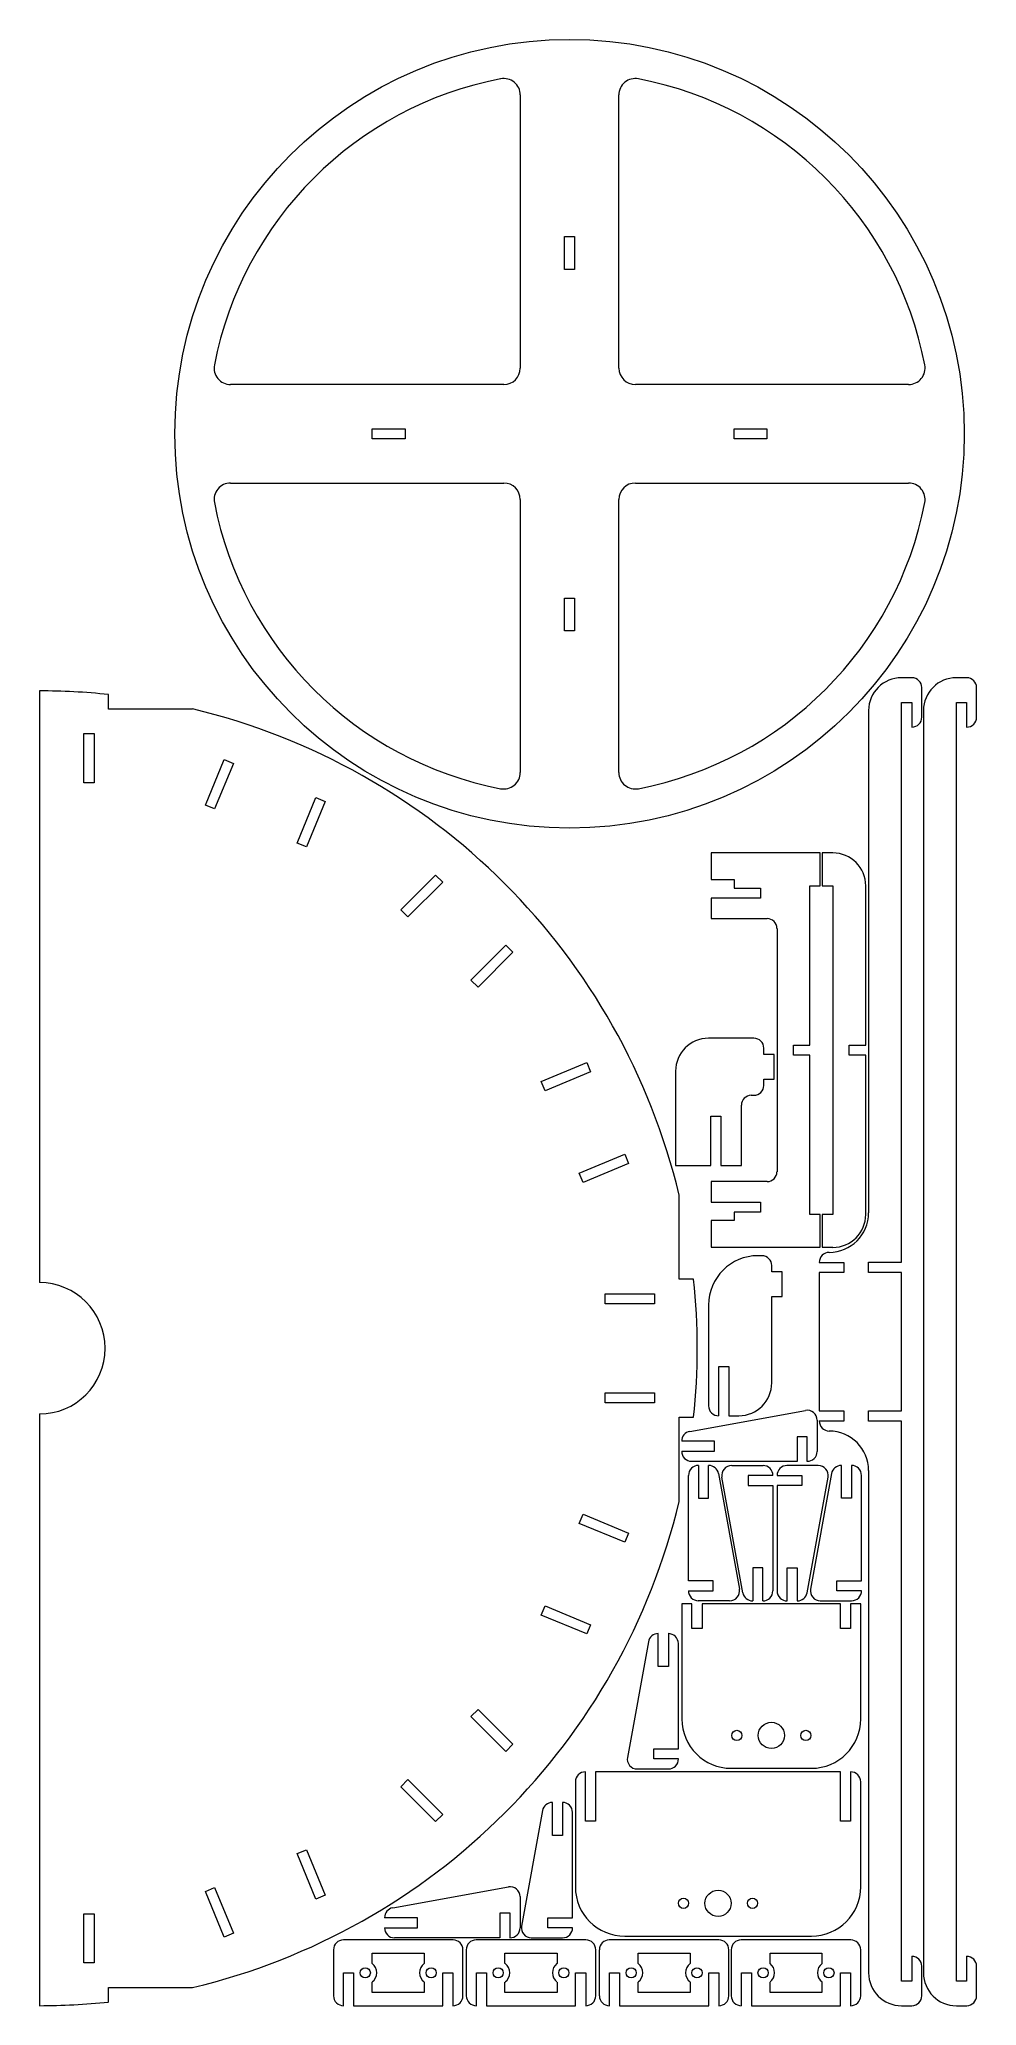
# Model space of a CAD drawing. Header units: inches. Extents: x 0 to 11.2, y 0 to 23.6.
import ezdxf

# ---------------------------------------------------------------- set-up
doc = ezdxf.new("R2010")
doc.units = ezdxf.units.IN
doc.header["$MEASUREMENT"] = 0
doc.layers.add('inside', color=3, linetype='Continuous', lineweight=0)
doc.layers.add('outside', color=6, linetype='Continuous', lineweight=0)

msp = doc.modelspace()

# ---------------------------------------------------------------- linework, layer by layer
at = {"layer": 'inside'}
for p, q in [((5.755, 22.886), (5.755, 19.615)), ((6.936, 19.615), (6.936, 22.886)), ((6.286, 21.19), (6.406, 21.19)), ((6.286, 20.797), (6.286, 21.19)), ((6.406, 21.19), (6.406, 20.797)), ((6.406, 20.797), (6.286, 20.797)), ((5.559, 19.419), (2.288, 19.419)), ((10.404, 19.419), (7.133, 19.419)), ((3.984, 18.768), (3.984, 18.888)), ((3.984, 18.888), (4.377, 18.888)), ((4.377, 18.888), (4.377, 18.768)), ((8.314, 18.768), (8.314, 18.888)), ((8.314, 18.888), (8.708, 18.888)), ((8.708, 18.888), (8.708, 18.768)), ((4.377, 18.768), (3.984, 18.768)), ((8.708, 18.768), (8.314, 18.768)), ((2.288, 18.238), (5.559, 18.238)), ((7.133, 18.238), (10.404, 18.238)), ((5.755, 18.041), (5.755, 14.77)), ((6.936, 14.77), (6.936, 18.041)), ((6.286, 16.466), (6.286, 16.86)), ((6.286, 16.86), (6.406, 16.86)), ((6.406, 16.86), (6.406, 16.466)), ((6.406, 16.466), (6.286, 16.466)), ((0.534, 15.236), (0.654, 15.236)), ((0.534, 14.646), (0.534, 15.236)), ((0.654, 15.236), (0.654, 14.646)), ((1.987, 14.381), (2.213, 14.926)), ((2.324, 14.88), (2.098, 14.335)), ((2.213, 14.926), (2.324, 14.88)), ((0.654, 14.646), (0.534, 14.646)), ((2.098, 14.335), (1.987, 14.381)), ((3.085, 13.926), (3.311, 14.472)), ((3.422, 14.425), (3.196, 13.88)), ((3.311, 14.472), (3.422, 14.425)), ((3.196, 13.88), (3.085, 13.926)), ((4.326, 13.125), (4.743, 13.542)), ((4.828, 13.457), (4.411, 13.04)), ((4.743, 13.542), (4.828, 13.457)), ((4.411, 13.04), (4.326, 13.125)), ((5.166, 12.285), (5.583, 12.702)), ((5.668, 12.617), (5.251, 12.2)), ((5.583, 12.702), (5.668, 12.617)), ((5.251, 12.2), (5.166, 12.285)), ((6.006, 11.07), (6.551, 11.296)), ((6.052, 10.959), (6.006, 11.07)), ((6.597, 11.185), (6.052, 10.959)), ((6.551, 11.296), (6.597, 11.185)), ((6.46, 9.972), (7.006, 10.198)), ((7.006, 10.198), (7.052, 10.087)), ((6.507, 9.861), (6.46, 9.972)), ((7.052, 10.087), (6.507, 9.861)), ((6.772, 8.408), (6.772, 8.528)), ((6.772, 8.528), (7.362, 8.528)), ((7.362, 8.528), (7.362, 8.408)), ((7.362, 8.408), (6.772, 8.408)), ((6.772, 7.22), (6.772, 7.34)), ((6.772, 7.34), (7.362, 7.34)), ((7.362, 7.34), (7.362, 7.22)), ((7.362, 7.22), (6.772, 7.22)), ((6.46, 5.776), (6.507, 5.887)), ((7.006, 5.55), (6.46, 5.776)), ((6.507, 5.887), (7.052, 5.661)), ((7.052, 5.661), (7.006, 5.55)), ((6.006, 4.678), (6.052, 4.789)), ((6.052, 4.789), (6.597, 4.563)), ((6.551, 4.452), (6.006, 4.678)), ((6.597, 4.563), (6.551, 4.452)), ((5.166, 3.463), (5.251, 3.548)), ((5.251, 3.548), (5.668, 3.131)), ((5.583, 3.046), (5.166, 3.463)), ((5.668, 3.131), (5.583, 3.046)), ((4.326, 2.623), (4.411, 2.708)), ((4.743, 2.206), (4.326, 2.623)), ((4.411, 2.708), (4.828, 2.291)), ((4.828, 2.291), (4.743, 2.206)), ((3.085, 1.822), (3.196, 1.868)), ((3.311, 1.277), (3.085, 1.822)), ((3.196, 1.868), (3.422, 1.323)), ((1.987, 1.367), (2.098, 1.414)), ((2.098, 1.414), (2.324, 0.868)), ((2.213, 0.822), (1.987, 1.367)), ((3.422, 1.323), (3.311, 1.277)), ((0.534, 0.512), (0.534, 1.102)), ((0.534, 1.102), (0.654, 1.102)), ((0.654, 1.102), (0.654, 0.512)), ((2.324, 0.868), (2.213, 0.822)), ((0.654, 0.512), (0.534, 0.512)), ((3.984, 0.63), (4.606, 0.63)), ((3.984, 0.504), (3.984, 0.63)), ((4.606, 0.63), (4.606, 0.504)), ((5.573, 0.63), (6.196, 0.63)), ((5.573, 0.504), (5.573, 0.63)), ((6.196, 0.63), (6.196, 0.504)), ((7.166, 0.63), (7.788, 0.63)), ((7.166, 0.504), (7.166, 0.63)), ((7.788, 0.63), (7.788, 0.504)), ((8.745, 0.63), (9.367, 0.63)), ((8.745, 0.504), (8.745, 0.63)), ((9.367, 0.63), (9.367, 0.504)), ((3.984, 0.157), (3.984, 0.283)), ((4.606, 0.283), (4.606, 0.157)), ((5.573, 0.157), (5.573, 0.283)), ((6.196, 0.283), (6.196, 0.157)), ((7.166, 0.157), (7.166, 0.283)), ((7.788, 0.283), (7.788, 0.157)), ((8.745, 0.157), (8.745, 0.283)), ((9.367, 0.283), (9.367, 0.157)), ((4.606, 0.157), (3.984, 0.157)), ((6.196, 0.157), (5.573, 0.157)), ((7.788, 0.157), (7.166, 0.157)), ((9.367, 0.157), (8.745, 0.157))]:
    msp.add_line(p, q, dxfattribs=at)
for centre, radius in [((8.347, 3.237), 0.061), ((8.761, 3.237), 0.157), ((9.174, 3.237), 0.061), ((7.709, 1.226), 0.061), ((8.123, 1.226), 0.157), ((8.536, 1.226), 0.061), ((3.901, 0.394), 0.061), ((4.689, 0.394), 0.061), ((5.491, 0.394), 0.061), ((6.278, 0.394), 0.061), ((7.083, 0.394), 0.061), ((7.871, 0.394), 0.061), ((8.662, 0.394), 0.061), ((9.45, 0.394), 0.061)]:
    msp.add_circle(centre, radius, dxfattribs=at)
for centre, radius, start, end in [((5.559, 22.886), 0.197, 0, 100.9806), ((7.133, 22.886), 0.197, 79.0194, 180), ((6.346, 18.828), 4.331, 100.9806, 169.0194), ((6.346, 18.828), 4.331, 10.9806, 79.0194), ((2.288, 19.615), 0.197, 169.0194, 270), ((5.559, 19.615), 0.197, 270, 0), ((7.133, 19.615), 0.197, 180, 270), ((10.404, 19.615), 0.197, 270, 10.9806), ((2.288, 18.041), 0.197, 90, 190.9806), ((5.559, 18.041), 0.197, 0, 90), ((7.133, 18.041), 0.197, 90, 180), ((10.404, 18.041), 0.197, 349.0194, 90), ((6.346, 18.828), 4.331, 190.9806, 259.0194), ((6.346, 18.828), 4.331, 280.9806, 349.0194), ((5.559, 14.77), 0.197, 259.0194, 0), ((7.133, 14.77), 0.197, 180, 280.9806), ((3.901, 0.394), 0.138, 306.8699, 53.1301), ((4.689, 0.394), 0.138, 126.8699, 233.1301), ((5.491, 0.394), 0.138, 306.8699, 53.1301), ((6.278, 0.394), 0.138, 126.8699, 233.1301), ((7.083, 0.394), 0.138, 306.8699, 53.1301), ((7.871, 0.394), 0.138, 126.8699, 233.1301), ((8.662, 0.394), 0.138, 306.8699, 53.1301), ((9.45, 0.394), 0.138, 126.8699, 233.1301)]:
    msp.add_arc(centre, radius, start, end, dxfattribs=at)
at = {"layer": 'outside'}
for p, q in [((10.444, 15.906), (10.319, 15.906)), ((10.562, 15.433), (10.562, 15.787)), ((11.1, 15.906), (10.975, 15.906)), ((11.218, 15.433), (11.218, 15.787)), ((0, 15.748), (0, 8.661)), ((0.827, 15.531), (0.827, 15.705)), ((10.319, 8.905), (10.319, 15.61)), ((10.319, 15.61), (10.444, 15.61)), ((10.444, 15.61), (10.444, 15.315)), ((10.977, 0.295), (10.977, 15.61)), ((10.977, 15.61), (11.098, 15.61)), ((11.098, 15.61), (11.098, 15.315)), ((1.834, 15.531), (0.827, 15.531)), ((9.925, 15.512), (9.925, 9.495)), ((10.581, 15.512), (10.581, 0.394)), ((9.347, 13.808), (8.041, 13.808)), ((8.041, 13.808), (8.041, 13.488)), ((9.347, 13.414), (9.347, 13.808)), ((9.496, 13.808), (9.371, 13.808)), ((9.371, 13.808), (9.371, 13.414)), ((8.041, 13.488), (8.317, 13.488)), ((8.317, 13.488), (8.317, 13.387)), ((8.632, 13.267), (8.041, 13.267)), ((8.041, 13.267), (8.041, 13.021)), ((8.317, 13.387), (8.632, 13.387)), ((8.632, 13.387), (8.632, 13.267)), ((9.222, 13.414), (9.347, 13.414)), ((9.222, 11.506), (9.222, 13.414)), ((9.371, 13.414), (9.496, 13.414)), ((9.496, 13.414), (9.496, 9.477)), ((9.89, 11.506), (9.89, 13.414)), ((8.041, 13.021), (8.71, 13.021)), ((8.829, 12.903), (8.829, 9.989)), ((8.553, 11.587), (8.008, 11.587)), ((8.671, 11.392), (8.671, 11.469)), ((8.796, 11.392), (8.671, 11.392)), ((8.796, 11.098), (8.796, 11.392)), ((9.025, 11.386), (9.025, 11.506)), ((9.025, 11.506), (9.222, 11.506)), ((9.222, 11.386), (9.025, 11.386)), ((9.222, 9.477), (9.222, 11.386)), ((9.693, 11.386), (9.693, 11.506)), ((9.693, 11.506), (9.89, 11.506)), ((9.89, 11.386), (9.693, 11.386)), ((9.89, 9.477), (9.89, 11.386)), ((7.615, 11.193), (7.615, 10.064)), ((8.671, 11.022), (8.671, 11.098)), ((8.671, 11.098), (8.796, 11.098)), ((8.52, 10.904), (8.553, 10.904)), ((8.035, 10.064), (8.035, 10.655)), ((8.035, 10.655), (8.156, 10.655)), ((8.156, 10.655), (8.156, 10.064)), ((8.402, 10.064), (8.402, 10.786)), ((7.615, 10.064), (8.035, 10.064)), ((8.156, 10.064), (8.402, 10.064)), ((7.657, 8.701), (7.657, 9.708)), ((8.71, 9.871), (8.041, 9.871)), ((8.041, 9.871), (8.041, 9.625)), ((8.041, 9.625), (8.632, 9.625)), ((8.632, 9.504), (8.317, 9.504)), ((8.317, 9.504), (8.317, 9.404)), ((8.632, 9.625), (8.632, 9.504)), ((9.347, 9.477), (9.222, 9.477)), ((9.347, 9.084), (9.347, 9.477)), ((9.496, 9.477), (9.371, 9.477)), ((9.371, 9.477), (9.371, 9.084)), ((8.317, 9.404), (8.041, 9.404)), ((8.041, 9.404), (8.041, 9.084)), ((8.041, 9.084), (9.347, 9.084)), ((8.648, 8.982), (8.601, 8.982)), ((9.371, 9.084), (9.496, 9.084)), ((8.766, 8.788), (8.766, 8.864)), ((8.891, 8.788), (8.766, 8.788)), ((8.891, 8.494), (8.891, 8.788)), ((9.335, 8.902), (9.63, 8.902)), ((9.63, 8.782), (9.335, 8.782)), ((9.335, 8.782), (9.335, 7.124)), ((9.63, 8.902), (9.63, 8.782)), ((9.925, 8.78), (9.925, 8.905)), ((9.925, 8.905), (10.319, 8.905)), ((10.319, 8.78), (9.925, 8.78)), ((10.319, 7.126), (10.319, 8.78)), ((7.83, 8.701), (7.657, 8.701)), ((8.766, 7.46), (8.766, 8.494)), ((8.766, 8.494), (8.891, 8.494)), ((8.01, 8.392), (8.01, 7.184)), ((8.131, 7.066), (8.131, 7.657)), ((8.131, 7.657), (8.251, 7.657)), ((8.251, 7.657), (8.251, 7.066)), ((0, 7.087), (0, 0)), ((7.785, 6.879), (9.17, 7.129)), ((8.251, 7.066), (8.372, 7.066)), ((9.335, 7.124), (9.63, 7.124)), ((9.63, 7.124), (9.63, 7.003)), ((9.925, 7.126), (10.319, 7.126)), ((9.925, 7.001), (9.925, 7.126)), ((7.657, 6.04), (7.657, 7.047)), ((7.657, 7.047), (7.83, 7.047)), ((9.309, 7.013), (9.309, 6.638)), ((9.63, 7.003), (9.335, 7.003)), ((10.319, 7.001), (9.925, 7.001)), ((10.319, 0.295), (10.319, 7.001)), ((8.082, 6.76), (7.688, 6.76)), ((7.688, 6.64), (8.082, 6.64)), ((8.082, 6.64), (8.082, 6.76)), ((9.189, 6.815), (9.068, 6.815)), ((9.068, 6.815), (9.068, 6.519)), ((9.189, 6.519), (9.189, 6.815)), ((9.068, 6.519), (7.806, 6.519)), ((7.889, 6.47), (7.889, 6.077)), ((8.01, 6.077), (8.01, 6.47)), ((8.128, 6.373), (8.378, 4.988)), ((8.286, 6.47), (8.661, 6.47)), ((9.323, 6.47), (8.948, 6.47)), ((9.481, 6.373), (9.231, 4.988)), ((9.6, 6.077), (9.6, 6.47)), ((9.72, 6.47), (9.72, 6.077)), ((9.925, 6.41), (9.925, 0.394)), ((7.769, 5.09), (7.769, 6.352)), ((8.42, 4.946), (8.17, 6.331)), ((8.779, 6.35), (8.484, 6.35)), ((8.484, 6.35), (8.484, 6.23)), ((8.484, 6.23), (8.779, 6.23)), ((8.779, 6.23), (8.779, 4.967)), ((8.83, 6.35), (9.125, 6.35)), ((9.125, 6.23), (8.83, 6.23)), ((8.83, 6.23), (8.83, 4.967)), ((9.125, 6.35), (9.125, 6.23)), ((9.189, 4.946), (9.439, 6.331)), ((9.84, 5.09), (9.84, 6.352)), ((7.889, 6.077), (8.01, 6.077)), ((9.72, 6.077), (9.6, 6.077)), ((8.538, 5.243), (8.538, 4.849)), ((8.659, 5.243), (8.538, 5.243)), ((8.659, 4.849), (8.659, 5.243)), ((8.95, 4.849), (8.95, 5.243)), ((8.95, 5.243), (9.071, 5.243)), ((9.071, 5.243), (9.071, 4.849)), ((8.064, 5.09), (7.769, 5.09)), ((7.769, 4.97), (8.064, 4.97)), ((8.064, 4.97), (8.064, 5.09)), ((9.545, 4.97), (9.545, 5.09)), ((9.545, 5.09), (9.84, 5.09)), ((9.84, 4.97), (9.545, 4.97)), ((7.811, 4.812), (7.691, 4.812)), ((7.691, 4.812), (7.691, 3.434)), ((7.811, 4.517), (7.811, 4.812)), ((8.262, 4.849), (7.887, 4.849)), ((9.59, 4.812), (7.931, 4.812)), ((7.931, 4.812), (7.931, 4.517)), ((9.347, 4.849), (9.722, 4.849)), ((9.59, 4.517), (9.59, 4.812)), ((9.83, 4.812), (9.71, 4.812)), ((9.71, 4.812), (9.71, 4.517)), ((9.83, 3.434), (9.83, 4.812)), ((7.931, 4.517), (7.811, 4.517)), ((9.71, 4.517), (9.59, 4.517)), ((7.289, 4.359), (7.039, 2.974)), ((7.408, 4.062), (7.408, 4.456)), ((7.528, 4.456), (7.528, 4.062)), ((7.648, 3.076), (7.648, 4.338)), ((7.528, 4.062), (7.408, 4.062)), ((7.353, 2.955), (7.353, 3.076)), ((7.353, 3.076), (7.648, 3.076)), ((7.155, 2.835), (7.53, 2.835)), ((7.648, 2.955), (7.353, 2.955)), ((8.281, 2.843), (9.24, 2.843)), ((6.415, 2.682), (6.415, 1.423)), ((6.536, 2.21), (6.536, 2.801)), ((9.59, 2.801), (6.656, 2.801)), ((6.656, 2.801), (6.656, 2.21)), ((9.59, 2.21), (9.59, 2.801)), ((9.71, 2.801), (9.71, 2.21)), ((9.83, 1.423), (9.83, 2.682)), ((6.14, 2.04), (6.14, 2.434)), ((6.26, 2.434), (6.26, 2.04)), ((6.022, 2.337), (5.772, 0.952)), ((6.381, 1.054), (6.381, 2.316)), ((6.656, 2.21), (6.536, 2.21)), ((9.71, 2.21), (9.59, 2.21)), ((6.26, 2.04), (6.14, 2.04)), ((4.229, 1.172), (5.614, 1.422)), ((5.753, 1.306), (5.753, 0.931)), ((4.526, 1.054), (4.132, 1.054)), ((4.526, 0.933), (4.526, 1.054)), ((5.633, 1.108), (5.512, 1.108)), ((5.512, 1.108), (5.512, 0.813)), ((5.633, 0.813), (5.633, 1.108)), ((6.086, 0.933), (6.086, 1.054)), ((6.086, 1.054), (6.381, 1.054)), ((4.952, 0.787), (3.639, 0.787)), ((4.132, 0.933), (4.526, 0.933)), ((5.512, 0.813), (4.25, 0.813)), ((6.541, 0.787), (5.228, 0.787)), ((5.888, 0.813), (6.263, 0.813)), ((6.381, 0.933), (6.086, 0.933)), ((8.134, 0.787), (6.821, 0.787)), ((7.006, 0.832), (9.24, 0.832)), ((9.712, 0.787), (8.399, 0.787)), ((3.52, 0.669), (3.52, 0.118)), ((5.07, 0.118), (5.07, 0.669)), ((5.11, 0.669), (5.11, 0.118)), ((6.659, 0.118), (6.659, 0.669)), ((6.702, 0.669), (6.702, 0.118)), ((8.252, 0.118), (8.252, 0.669)), ((8.281, 0.669), (8.281, 0.118)), ((9.83, 0.118), (9.83, 0.669)), ((10.444, 0.591), (10.444, 0.295)), ((10.562, 0.118), (10.562, 0.472)), ((11.098, 0.591), (11.098, 0.295)), ((11.218, 0.118), (11.218, 0.472)), ((3.641, 0), (3.641, 0.394)), ((3.641, 0.394), (3.761, 0.394)), ((3.761, 0.394), (3.761, 0)), ((4.829, 0), (4.829, 0.394)), ((4.829, 0.394), (4.949, 0.394)), ((4.949, 0.394), (4.949, 0)), ((5.23, 0), (5.23, 0.394)), ((5.23, 0.394), (5.351, 0.394)), ((5.351, 0.394), (5.351, 0)), ((6.418, 0), (6.418, 0.394)), ((6.418, 0.394), (6.539, 0.394)), ((6.539, 0.394), (6.539, 0)), ((6.823, 0), (6.823, 0.394)), ((6.823, 0.394), (6.943, 0.394)), ((6.943, 0.394), (6.943, 0)), ((8.011, 0), (8.011, 0.394)), ((8.011, 0.394), (8.131, 0.394)), ((8.131, 0.394), (8.131, 0)), ((8.402, 0), (8.402, 0.394)), ((8.402, 0.394), (8.522, 0.394)), ((8.522, 0.394), (8.522, 0)), ((9.59, 0), (9.59, 0.394)), ((9.59, 0.394), (9.71, 0.394)), ((9.71, 0.394), (9.71, 0)), ((10.444, 0.295), (10.319, 0.295)), ((11.098, 0.295), (10.977, 0.295)), ((0.827, 0.044), (0.827, 0.217)), ((0.827, 0.217), (1.834, 0.217)), ((10.319, 0), (10.444, 0)), ((10.975, 0), (11.1, 0)), ((3.761, 0), (4.829, 0)), ((5.351, 0), (6.418, 0)), ((6.943, 0), (8.011, 0)), ((8.522, 0), (9.59, 0))]:
    msp.add_line(p, q, dxfattribs=at)
msp.add_circle((6.346, 18.828), 4.724, dxfattribs=at)
for centre, radius, start, end in [((10.319, 15.512), 0.394, 90, 180), ((10.444, 15.787), 0.118, 0, 90), ((10.975, 15.512), 0.394, 90, 180), ((11.1, 15.787), 0.118, 0, 90), ((0, 7.874), 7.874, 83.9728, 90), ((0, 7.874), 7.874, 13.468, 76.532), ((10.444, 15.433), 0.118, 270, 360), ((11.1, 15.433), 0.118, 268.854, 0), ((9.496, 13.414), 0.394, 0, 90), ((8.71, 12.903), 0.118, 0, 90), ((8.008, 11.193), 0.394, 90, 180), ((8.553, 11.469), 0.118, 360, 90), ((8.52, 10.786), 0.118, 90, 180), ((8.553, 11.022), 0.118, 270, 0), ((8.71, 9.989), 0.118, 270, 0), ((9.453, 9.495), 0.472, 270, 360), ((9.496, 9.477), 0.394, 270, 360), ((8.601, 8.392), 0.591, 90, 180), ((8.648, 8.864), 0.118, 0, 90), ((9.453, 8.905), 0.118, 90, 181.146), ((0, 7.874), 0.787, 270, 90), ((0, 7.874), 7.874, 353.9728, 6.0272), ((8.372, 7.46), 0.394, 270, 0), ((8.128, 7.184), 0.118, 180, 271.146), ((9.191, 7.013), 0.118, 0, 100.2326), ((7.806, 6.763), 0.118, 100.2326, 181.146), ((9.453, 7.001), 0.118, 178.854, 270), ((9.453, 6.41), 0.472, 0, 90), ((7.806, 6.638), 0.118, 178.854, 270), ((9.191, 6.638), 0.118, 268.854, 0), ((7.887, 6.352), 0.118, 88.854, 180), ((8.012, 6.352), 0.118, 10.2326, 91.146), ((8.286, 6.352), 0.118, 90, 190.2326), ((8.661, 6.352), 0.118, 358.854, 90), ((8.948, 6.352), 0.118, 90, 181.146), ((9.323, 6.352), 0.118, 349.7674, 90), ((9.597, 6.352), 0.118, 88.854, 169.7674), ((9.722, 6.352), 0.118, 0, 91.146), ((0, 7.874), 7.874, 283.468, 346.532), ((7.887, 4.968), 0.118, 178.854, 270), ((8.262, 4.968), 0.118, 270, 10.2326), ((8.536, 4.967), 0.118, 190.2326, 271.146), ((8.661, 4.967), 0.118, 268.854, 360), ((8.948, 4.967), 0.118, 180, 271.146), ((9.073, 4.967), 0.118, 268.854, 349.7674), ((9.347, 4.968), 0.118, 169.7674, 270), ((9.722, 4.968), 0.118, 270, 1.146), ((7.405, 4.338), 0.118, 88.854, 169.7674), ((7.53, 4.338), 0.118, 0, 91.146), ((8.281, 3.434), 0.591, 180, 270), ((9.24, 3.434), 0.591, 270, 360), ((7.155, 2.953), 0.118, 169.7674, 270), ((7.53, 2.953), 0.118, 270, 1.146), ((6.533, 2.682), 0.118, 88.854, 180), ((9.712, 2.682), 0.118, 360, 91.146), ((6.138, 2.316), 0.118, 88.854, 169.7674), ((6.263, 2.316), 0.118, 0, 91.146), ((5.635, 1.306), 0.118, 0, 100.2326), ((7.006, 1.423), 0.591, 180, 270), ((9.24, 1.423), 0.591, 270, 360), ((4.25, 1.056), 0.118, 100.2326, 181.146), ((5.888, 0.931), 0.118, 169.7674, 270), ((3.639, 0.669), 0.118, 90, 180), ((4.25, 0.931), 0.118, 178.854, 270), ((4.952, 0.669), 0.118, 360, 90), ((5.228, 0.669), 0.118, 90, 180), ((5.635, 0.931), 0.118, 268.854, 0), ((6.263, 0.931), 0.118, 270, 1.146), ((6.541, 0.669), 0.118, 0, 90), ((6.821, 0.669), 0.118, 90, 180), ((8.134, 0.669), 0.118, 0, 90), ((8.399, 0.669), 0.118, 90, 180), ((9.712, 0.669), 0.118, 0, 90), ((10.444, 0.472), 0.118, 0, 90), ((11.1, 0.472), 0.118, 0, 91.146), ((10.319, 0.394), 0.394, 180, 270), ((10.975, 0.394), 0.394, 180, 270), ((0, 7.874), 7.874, 270, 276.0272), ((3.639, 0.118), 0.118, 180, 271.146), ((4.952, 0.118), 0.118, 268.854, 0), ((5.228, 0.118), 0.118, 180, 271.146), ((6.541, 0.118), 0.118, 268.854, 0), ((6.821, 0.118), 0.118, 180, 271.146), ((8.134, 0.118), 0.118, 268.854, 0), ((8.399, 0.118), 0.118, 180, 271.146), ((9.712, 0.118), 0.118, 268.854, 0), ((10.444, 0.118), 0.118, 270, 360), ((11.1, 0.118), 0.118, 270, 360)]:
    msp.add_arc(centre, radius, start, end, dxfattribs=at)

doc.saveas('drawing.dxf')
